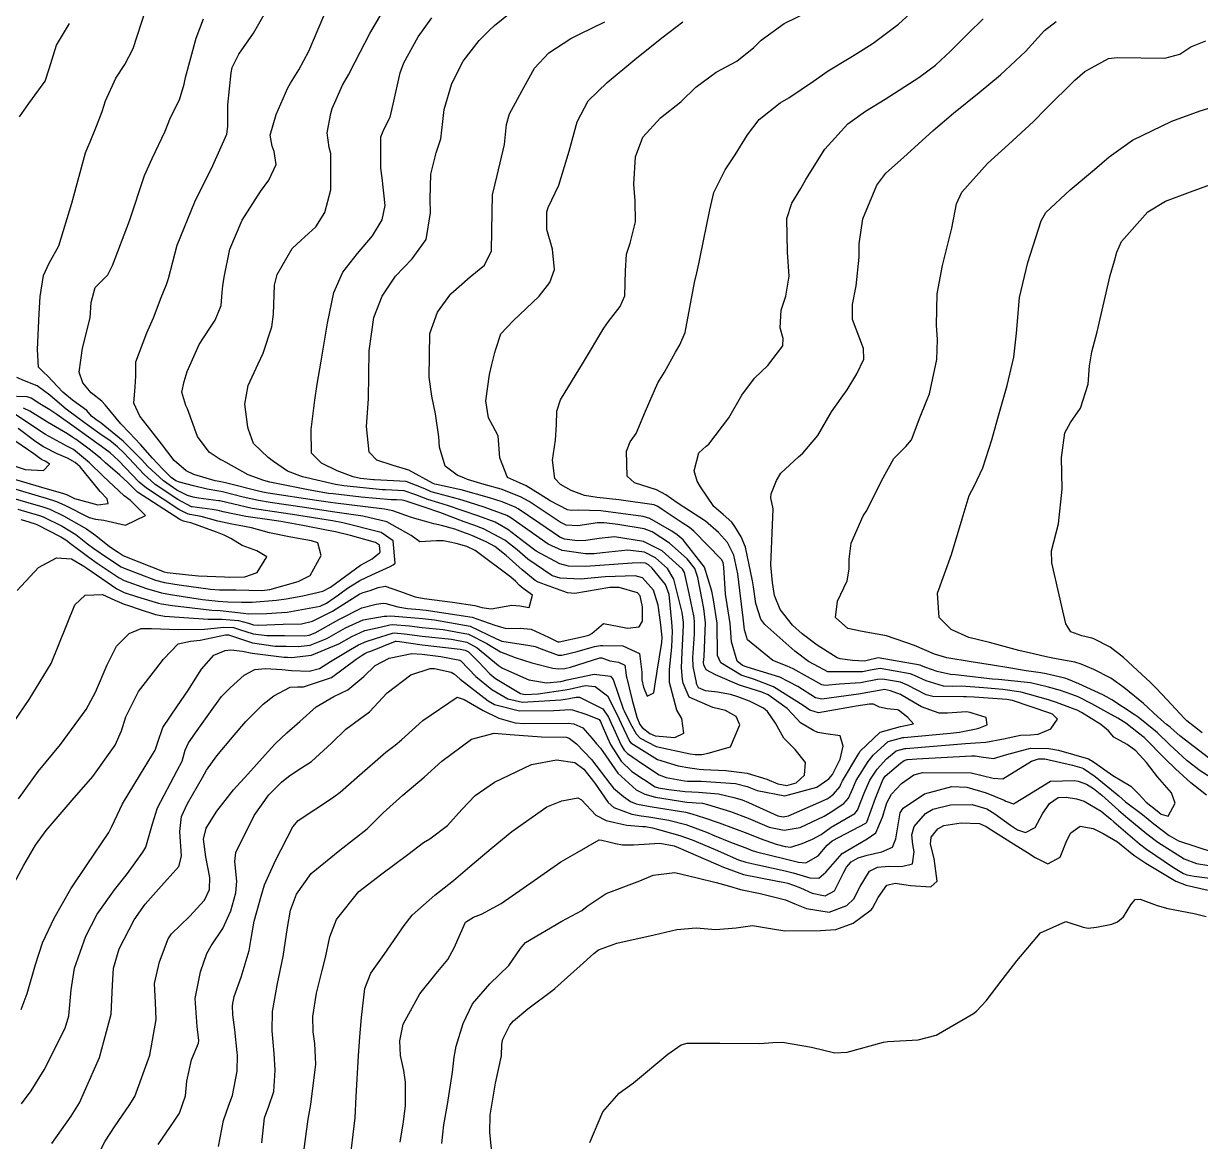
# Model space of a CAD drawing. Header units: feet. Extents: x 1313198 to 1317500, y 385000 to 389511.
# Drawn here: x 1316840.5 to 1317113.6, y 386012.7 to 386272.2 of the extents above; entities that cross this region are included whole.
import ezdxf

# ---------------------------------------------------------------- set-up
doc = ezdxf.new("R2010")
doc.units = ezdxf.units.FT
doc.layers.add('C-TOPO-MAJR', color=32, linetype='CONTINUOUS')

msp = doc.modelspace()

# ---------------------------------------------------------------- linework, layer by layer
at = {"layer": 'C-TOPO-MAJR'}
for points in [[(1316839.38, 386092.25), (1316843.96, 386098.55), (1316849.15, 386104.86), (1316855.05, 386112.96), (1316857.26, 386117), (1316859.95, 386123.34), (1316862.1, 386127.69), (1316865.02, 386130.61), (1316867.85, 386131.73), (1316870.27, 386131.75), (1316876.47, 386131.5), (1316882.52, 386131.59), (1316887, 386132.03), (1316889.25, 386131.95), (1316890.63, 386131.54), (1316893.81, 386130.51), (1316896.96, 386130.11), (1316901.13, 386130.16), (1316905.83, 386130.08), (1316906.83, 386130.2), (1316908.22, 386130.76), (1316913.71, 386133.85), (1316919.03, 386136.55), (1316922.37, 386137.41), (1316924.02, 386137.62), (1316924.65, 386137.58), (1316927.43, 386136.81), (1316929.63, 386136.42), (1316932.54, 386136.13), (1316933.1, 386136.08), (1316934.01, 386135.99), (1316944.65, 386134.35), (1316949.87, 386132.54), (1316952.55, 386131.76), (1316955.76, 386131.84), (1316958.3, 386131.56), (1316962.33, 386129.71), (1316964.5, 386128.67), (1316964.8, 386128.65), (1316970.49, 386129.86), (1316971.72, 386130.19), (1316972.39, 386130.6), (1316975.15, 386132.88), (1316978.72, 386132.22), (1316980.71, 386131.82), (1316983.41, 386132.15), (1316984.15, 386133.47), (1316984.17, 386136.77), (1316983.64, 386139.32), (1316982.98, 386140.01), (1316978.72, 386141.25), (1316976.62, 386141.23), (1316968.45, 386139.91), (1316966.77, 386140.04), (1316959.93, 386142.51), (1316959.24, 386142.91), (1316956.21, 386145.37), (1316952.5, 386148.71), (1316949.88, 386150.76), (1316947.88, 386151.83), (1316944.55, 386153.34), (1316943.81, 386153.62), (1316943.08, 386153.89), (1316940.6, 386154.81), (1316937.55, 386155.66), (1316935.74, 386156.07), (1316933.61, 386156.66), (1316931.35, 386157.25), (1316930.32, 386157.56), (1316926.27, 386159.04), (1316924.33, 386159.48), (1316912.32, 386160.93), (1316908.5, 386161.46), (1316897.29, 386163.17), (1316896.44, 386163.32), (1316895.35, 386163.56), (1316887.37, 386165.58), (1316885.96, 386165.83), (1316884.99, 386166.03), (1316880.06, 386167.53), (1316878.25, 386168.31), (1316875.49, 386170.78), (1316872.58, 386174.59), (1316870.11, 386177.81), (1316867.56, 386181.01), (1316866.14, 386184.05), (1316866.47, 386187.8), (1316866.57, 386190.28), (1316866.62, 386193.63), (1316869.15, 386200.39), (1316870.7, 386203.86), (1316872.45, 386208.57), (1316873.71, 386211.55), (1316874.18, 386212.97), (1316876.17, 386220.68), (1316880.26, 386230.81), (1316884.46, 386239.24), (1316887.75, 386246.49), (1316887.95, 386248.24), (1316887.95, 386253.3), (1316888.7, 386260.71), (1316888.99, 386261.98), (1316890.51, 386265.05), (1316893.92, 386269.88), (1316897.95, 386276.93)], [(1316836.27, 386068.76), (1316840.59, 386076.8), (1316843.32, 386081.44), (1316845.83, 386084.89), (1316851.82, 386091.91), (1316856.64, 386097.42), (1316861.83, 386104.64), (1316863.27, 386107.99), (1316864.29, 386111.27), (1316867.2, 386117.14), (1316871.23, 386122.29), (1316873.04, 386124.66), (1316876.45, 386128.2), (1316879.26, 386128.78), (1316881.54, 386129.03), (1316887.38, 386130.28), (1316888.11, 386130.29), (1316888.56, 386130.15), (1316893.69, 386128.42), (1316898.94, 386127.65), (1316901.48, 386127.62), (1316904.28, 386127.57), (1316907.08, 386127.88), (1316910.95, 386129.45), (1316915.22, 386131.88), (1316919.39, 386133.79), (1316924.19, 386134.58), (1316924.83, 386134.64), (1316925.74, 386134.67), (1316931.33, 386134.23), (1316933.09, 386134.04), (1316935.94, 386133.76), (1316944.2, 386132.28), (1316950.33, 386129.33), (1316951.56, 386128.78), (1316958.05, 386127.8), (1316959.23, 386127.57), (1316960.69, 386127.05), (1316964.6, 386125.6), (1316965.48, 386125.54), (1316968.99, 386126.38), (1316973, 386127.56), (1316974.4, 386127.79), (1316974.98, 386127.8), (1316979.6, 386127.74), (1316983.5, 386125.94), (1316984.03, 386121.62), (1316984.03, 386119.86), (1316984.38, 386118.13), (1316985.25, 386116.05), (1316986.83, 386116.85), (1316987.21, 386119.38), (1316987.47, 386121.3), (1316987.57, 386121.88), (1316988.68, 386128.52), (1316988.72, 386129.78), (1316988.32, 386133.2), (1316987.83, 386137.14), (1316986.71, 386140.64), (1316984.16, 386143.49), (1316982.49, 386144.01), (1316975.48, 386143.71), (1316969.75, 386143.2), (1316965.04, 386143.43), (1316963.31, 386143.95), (1316963.12, 386144.05), (1316957.55, 386147.87), (1316955.09, 386149.99), (1316952.25, 386152.22), (1316947.24, 386154.87), (1316945.01, 386155.72), (1316942.82, 386156.49), (1316937.8, 386158.47), (1316937.16, 386158.71), (1316933.51, 386159.89), (1316929.3, 386161.29), (1316928.41, 386161.55), (1316927.06, 386161.62), (1316925.88, 386161.62), (1316918.89, 386162.25), (1316912.38, 386162.97), (1316911.28, 386163.11), (1316906.56, 386163.91), (1316897.67, 386165.74), (1316896.3, 386166.07), (1316892.63, 386167.41), (1316887.59, 386170.27), (1316886.7, 386170.73), (1316886.17, 386170.97), (1316883.63, 386172.71), (1316880.88, 386176.28), (1316878.56, 386182.7), (1316878.2, 386183.53), (1316877.29, 386186.58), (1316877.8, 386189.1), (1316878.55, 386191.36), (1316881.31, 386197.7), (1316883.75, 386201.43), (1316885.04, 386203.32), (1316886.38, 386206.72), (1316886.64, 386209.75), (1316886.77, 386211.24), (1316887.09, 386213.32), (1316888.44, 386219.81), (1316891.31, 386226.52), (1316895.56, 386233.19), (1316897.48, 386235.79), (1316899.13, 386239.42), (1316898.73, 386242.44), (1316898.23, 386243.69), (1316897.81, 386246.28), (1316899.17, 386251.03), (1316901.91, 386257.25), (1316902.48, 386258.35), (1316904.39, 386261.4), (1316906.78, 386265.76), (1316910.23, 386273.91)], [(1316839.09, 386140.55), (1316843.98, 386145.94), (1316848.21, 386148.14), (1316851.68, 386147.91), (1316854.52, 386146.25), (1316855.23, 386145.73), (1316862.21, 386140.94), (1316863.88, 386140.13), (1316867, 386139.07), (1316871.87, 386137.6), (1316872.56, 386137.46), (1316875.11, 386137.07), (1316884.23, 386136.04), (1316886.15, 386135.94), (1316891.58, 386135.32), (1316892.71, 386135.18), (1316896.96, 386135.25), (1316900.39, 386135.44), (1316901.74, 386135.56), (1316909.35, 386136.95), (1316910.84, 386137.61), (1316913.64, 386139.53), (1316915.73, 386141.08), (1316918.57, 386142.92), (1316921.34, 386144.22), (1316925.61, 386146.17), (1316926.32, 386146.49), (1316926.74, 386146.93), (1316926.31, 386152.06), (1316923.5, 386154.04), (1316914.66, 386156.29), (1316912.21, 386156.73), (1316902.98, 386158.19), (1316898.22, 386158.88), (1316893.61, 386159.61), (1316887.68, 386160.96), (1316886.1, 386161.37), (1316885.82, 386161.41), (1316881.13, 386161.98), (1316879.9, 386162.22), (1316878.61, 386162.65), (1316876.1, 386163.88), (1316872.99, 386166.04), (1316869.41, 386169.35), (1316867.9, 386170.96), (1316863.63, 386175.22), (1316858.58, 386179.37), (1316858.12, 386179.7), (1316857.32, 386180.27), (1316856.6, 386180.8), (1316856.35, 386181.04), (1316855.23, 386182.35), (1316851.94, 386184.72), (1316849.67, 386186.63), (1316846.14, 386190.4), (1316845.23, 386191.15), (1316844.01, 386192.39), (1316843.77, 386196.51), (1316844.2, 386204.89), (1316844.41, 386208.84), (1316845.2, 386213.67), (1316846.5, 386216.51), (1316848.73, 386220.58), (1316851.77, 386230.45), (1316854.89, 386242.16), (1316855.44, 386243.46), (1316856.01, 386244.71), (1316857.47, 386248.36), (1316858.77, 386251.77), (1316859.55, 386254.22), (1316861.95, 386259.47), (1316864.07, 386262.62), (1316865.96, 386266.36), (1316868.82, 386275.16)], [(1316839.96, 386043.37), (1316841.41, 386047.05), (1316843.3, 386053.8), (1316844.96, 386058.79), (1316847.63, 386064.54), (1316851.53, 386071.3), (1316855.28, 386076.95), (1316860.3, 386084.39), (1316861.05, 386085.84), (1316863.53, 386091.04), (1316867.71, 386097.96), (1316871.05, 386103.48), (1316871.74, 386105.4), (1316872.85, 386108.74), (1316876.24, 386113.82), (1316878.64, 386117.26), (1316881.85, 386122.34), (1316884.67, 386125.56), (1316887.36, 386126.68), (1316888.67, 386126.82), (1316891.36, 386126.49), (1316893.56, 386126.05), (1316900.99, 386125.11), (1316901.83, 386125.08), (1316902.74, 386125.06), (1316907.34, 386125.57), (1316913.68, 386128.16), (1316916.73, 386129.91), (1316919.72, 386131.28), (1316923.26, 386132.09), (1316925.52, 386132.64), (1316926.16, 386132.71), (1316930.14, 386132.36), (1316933.07, 386132.01), (1316937.89, 386131.52), (1316943.8, 386130.44), (1316948.02, 386128.27), (1316951.2, 386126.3), (1316954.66, 386124.99), (1316958.52, 386123.82), (1316963.4, 386122.56), (1316964.7, 386122.36), (1316966.16, 386122.44), (1316967.43, 386122.78), (1316974.27, 386124.94), (1316974.74, 386124.91), (1316976.62, 386124.27), (1316978.58, 386123.96), (1316980.11, 386123.25), (1316980.32, 386121.56), (1316980.35, 386120.85), (1316981.79, 386115.09), (1316982.89, 386111.18), (1316983.57, 386109.51), (1316984.11, 386108.78), (1316985.87, 386107.42), (1316987.14, 386106.84), (1316991.67, 386106.43), (1316993.73, 386107.47), (1316993.28, 386110.83), (1316992.12, 386112.83), (1316990.44, 386119.23), (1316990.4, 386120.63), (1316990.47, 386122.26), (1316991, 386127.41), (1316991.15, 386131.12), (1316991, 386133.21), (1316990.33, 386139.68), (1316989.52, 386141.96), (1316986.44, 386145.75), (1316985.6, 386146.49), (1316984.84, 386146.88), (1316983.7, 386147.02), (1316981.77, 386146.9), (1316974.25, 386146.37), (1316970.92, 386146.16), (1316967, 386146.23), (1316964.96, 386146.77), (1316959.53, 386149.71), (1316956.93, 386151.61), (1316952.92, 386154.71), (1316949.95, 386156.41), (1316946.21, 386157.82), (1316942.56, 386159.03), (1316938.93, 386160.28), (1316936.89, 386160.91), (1316934.34, 386161.68), (1316931.56, 386162.78), (1316928.88, 386163.72), (1316924.52, 386163.94), (1316923.81, 386163.95), (1316914.84, 386164.85), (1316912.94, 386165.15), (1316905.26, 386166.95), (1316901.82, 386168.25), (1316898.53, 386170.5), (1316897.3, 386171.4), (1316893.92, 386174.69), (1316892.71, 386177.9), (1316892.62, 386178.51), (1316891.9, 386183.78), (1316892.66, 386188.11), (1316894.95, 386193.2), (1316896.16, 386195.67), (1316898.19, 386201.79), (1316898.52, 386204.67), (1316898.81, 386211.47), (1316899.36, 386213.92), (1316902.88, 386219.97), (1316905, 386221.85), (1316908.39, 386224.97), (1316910.47, 386228.27), (1316911.88, 386233.55), (1316911.82, 386241.97), (1316911.49, 386243.41), (1316911.01, 386246.8), (1316911.82, 386251.28), (1316912.15, 386252.47), (1316914.54, 386257.88), (1316915.92, 386260.24), (1316917.49, 386263.26), (1316920.9, 386269.83), (1316924.77, 386276.38)], [(1316847.12, 386012.2), (1316851.56, 386018.61), (1316853.53, 386021.7), (1316858.19, 386032.19), (1316860.89, 386042.25), (1316861.2, 386048.99), (1316861.41, 386052.89), (1316862.76, 386057.44), (1316866.23, 386064.15), (1316868.8, 386067.77), (1316871.83, 386071.28), (1316876.59, 386076.54), (1316877.21, 386078.95), (1316876.84, 386084.61), (1316877.22, 386088.15), (1316878.61, 386091.17), (1316882.08, 386097.16), (1316882.99, 386098.85), (1316885.36, 386102.21), (1316889.44, 386107), (1316892.15, 386110.18), (1316896.14, 386114.17), (1316898.65, 386116.15), (1316902.45, 386118.14), (1316904.1, 386118.21), (1316905.53, 386118.23), (1316912.02, 386120.37), (1316917.71, 386124.63), (1316919.1, 386125.58), (1316919.74, 386125.96), (1316920.38, 386126.25), (1316921.17, 386126.52), (1316926.86, 386128.78), (1316926.99, 386128.8), (1316927.81, 386128.71), (1316933.04, 386127.95), (1316941.83, 386126.98), (1316942.99, 386126.76), (1316943.78, 386126.32), (1316946.12, 386124.01), (1316948.73, 386121.22), (1316950.06, 386120.16), (1316955.88, 386116.69), (1316956.98, 386116.42), (1316959.93, 386116.61), (1316966.21, 386117.5), (1316967.13, 386117.71), (1316970.86, 386118.52), (1316973.18, 386118.27), (1316976.02, 386116.11), (1316978.05, 386112.16), (1316978.72, 386110.68), (1316979.21, 386109.7), (1316981.16, 386105.61), (1316981.46, 386105.24), (1316987.67, 386101.38), (1316992.42, 386099.9), (1316995.13, 386099.45), (1316997.3, 386099.12), (1316998.35, 386099.04), (1317003.52, 386098.79), (1317008.49, 386098.15), (1317013.03, 386096.77), (1317015.6, 386095.68), (1317017.64, 386095.29), (1317019.82, 386095.96), (1317021.8, 386097.73), (1317021.97, 386100.64), (1317019.59, 386103.67), (1317016.98, 386106.33), (1317015.01, 386109.79), (1317013.15, 386112.5), (1317012.23, 386113.28), (1317008.97, 386114.92), (1317006.26, 386115.92), (1317004.57, 386116.46), (1317001.58, 386116.95), (1316998.76, 386117.27), (1316997.14, 386117.96), (1316996.71, 386118.94), (1316996.67, 386119.19), (1316995.91, 386122.97), (1316995.85, 386125.06), (1316996.2, 386130.46), (1316996.26, 386133.19), (1316996.14, 386134.28), (1316995.03, 386139.86), (1316993.93, 386144.77), (1316993.49, 386145.55), (1316988.7, 386149.76), (1316984.37, 386151.98), (1316977.65, 386153), (1316974.11, 386152.66), (1316971.05, 386152.17), (1316969.08, 386152.13), (1316966.07, 386152.51), (1316965.01, 386152.95), (1316960.31, 386156.15), (1316955.31, 386159.56), (1316954.61, 386159.93), (1316951.61, 386161.13), (1316948.67, 386162.11), (1316942.07, 386163.91), (1316941.32, 386164.1), (1316936.37, 386165.15), (1316935.99, 386165.25), (1316935.61, 386165.44), (1316929.92, 386168.49), (1316926.35, 386169.55), (1316922.5, 386170.82), (1316920.72, 386172.65), (1316920.09, 386178.67), (1316920.57, 386185.06), (1316920.72, 386196.18), (1316921.84, 386203.91), (1316923.76, 386208.88), (1316926.89, 386213.53), (1316930.74, 386217.55), (1316934, 386222.06), (1316934.97, 386228.25), (1316934.92, 386231.47), (1316935.08, 386237.2), (1316936.3, 386242.11), (1316937.36, 386245.42), (1316937.81, 386249.39), (1316938.16, 386252.19), (1316939.94, 386258.23), (1316942.58, 386263.44), (1316946.27, 386268.2), (1316948.58, 386270.52), (1316949.85, 386271.71), (1316953.88, 386274.92)], [(1316885.82, 386011.52), (1316886.93, 386017.61), (1316888.15, 386021.11), (1316889.07, 386023.38), (1316890.1, 386029.02), (1316890.17, 386032.7), (1316890.12, 386033.32), (1316889.55, 386038.64), (1316889.13, 386042.1), (1316889.01, 386044.26), (1316889.43, 386046.32), (1316891.08, 386050.84), (1316892.89, 386057.05), (1316893.29, 386059.31), (1316894.09, 386063.8), (1316895.31, 386068.21), (1316895.68, 386069.62), (1316896.47, 386072.25), (1316898.99, 386077.88), (1316903.06, 386085.76), (1316904.29, 386087.23), (1316912.25, 386092.47), (1316914.05, 386093.75), (1316917.87, 386097.17), (1316924.6, 386103.05), (1316926.76, 386104.64), (1316928.24, 386105.89), (1316933.22, 386110.37), (1316941.19, 386115.79), (1316942.82, 386115.28), (1316947.16, 386112.74), (1316950.86, 386110.97), (1316954.62, 386109.89), (1316956.7, 386109.69), (1316966.95, 386109.75), (1316968.24, 386109.6), (1316970.29, 386108.68), (1316972.51, 386106.19), (1316973.51, 386104.96), (1316974.43, 386103.97), (1316975.63, 386102.23), (1316978.43, 386098.19), (1316982.71, 386094.33), (1316984.68, 386093.28), (1316987.15, 386092.59), (1316994.48, 386091.47), (1316995.67, 386091.35), (1316996.65, 386091.31), (1316998.12, 386091.18), (1316999.26, 386090.92), (1317004.6, 386089.28), (1317008.67, 386087.76), (1317013.58, 386085.68), (1317017.05, 386084.93), (1317020.78, 386085.6), (1317026.35, 386088.22), (1317027.75, 386089.06), (1317030.91, 386091.11), (1317031.99, 386092.35), (1317032.95, 386094.63), (1317033.77, 386096.47), (1317036.52, 386100.88), (1317037.68, 386102.38), (1317041.18, 386105.52), (1317044.55, 386106.47), (1317044.84, 386106.48), (1317055.68, 386107.44), (1317057.77, 386107.73), (1317061.61, 386108.49), (1317062.23, 386108.6), (1317064.13, 386109.39), (1317063.89, 386111.06), (1317060.89, 386112.04), (1317060.22, 386112.23), (1317059.28, 386112.41), (1317054.97, 386112.1), (1317053.03, 386112.09), (1317048.91, 386113.56), (1317047.09, 386114.67), (1317044.06, 386116.42), (1317041.74, 386117.31), (1317040.35, 386117.57), (1317039.95, 386117.54), (1317034.3, 386116.53), (1317031.44, 386116.11), (1317025.78, 386115.36), (1317024.35, 386115.7), (1317020.24, 386118.26), (1317016.02, 386120.43), (1317008.49, 386122.8), (1317007.4, 386123.17), (1317006.12, 386124.2), (1317004.86, 386128.62), (1317004.54, 386132.91), (1317003.84, 386137.31), (1317003.47, 386139.71), (1317003.08, 386146.02), (1317002.87, 386147.09), (1317002.48, 386147.77), (1316996.06, 386154.31), (1316995.04, 386155.18), (1316993.37, 386156.31), (1316988.71, 386159.37), (1316987.7, 386160.09), (1316986.86, 386160.48), (1316978.69, 386161.62), (1316973.67, 386162.18), (1316970.7, 386162.65), (1316967.65, 386163.76), (1316965.12, 386165.2), (1316963.81, 386166.53), (1316963.3, 386170.84), (1316964.01, 386175.48), (1316964.2, 386178.99), (1316964.28, 386182.22), (1316965.11, 386184.82), (1316970.46, 386193.57), (1316975.18, 386201.42), (1316976.26, 386203.01), (1316978.99, 386206.46), (1316980.11, 386208.94), (1316980.25, 386214.72), (1316980.43, 386218.65), (1316981.28, 386221.18), (1316982.55, 386226.15), (1316982.44, 386230.97), (1316982.14, 386234.89), (1316982.51, 386241.19), (1316984.24, 386245.77), (1316988.32, 386250.23), (1316993.07, 386253.98), (1316996.56, 386257.37), (1317001.23, 386260.86), (1317006.09, 386263.45), (1317010.02, 386266.58), (1317011.73, 386268.27), (1317017.04, 386272.13), (1317023.07, 386275.12)], [(1316895.82, 386012.39), (1316896.43, 386018.18), (1316897.44, 386020.91), (1316898.65, 386024.34), (1316898.93, 386029.28), (1316898.67, 386033.11), (1316898.25, 386038.39), (1316898.31, 386042.86), (1316899.46, 386049.34), (1316900.8, 386055.62), (1316901.76, 386062.37), (1316902.48, 386066.4), (1316903.88, 386070.13), (1316907.25, 386074.86), (1316913.95, 386080.33), (1316920.29, 386085.29), (1316924.01, 386088.94), (1316928.55, 386093.04), (1316933.52, 386097.23), (1316937.6, 386100.95), (1316944.51, 386106.1), (1316949.78, 386107.48), (1316953.49, 386107.12), (1316960.72, 386106.58), (1316966.43, 386106.55), (1316967.16, 386106.34), (1316968.82, 386104.95), (1316972.37, 386101.34), (1316976.6, 386095.77), (1316977.45, 386094.73), (1316979.75, 386092.74), (1316981.4, 386091.59), (1316982.7, 386091.05), (1316983.43, 386090.88), (1316986.41, 386090.36), (1316994.21, 386089.12), (1316995.64, 386088.77), (1316998.53, 386087.79), (1317001.96, 386086.64), (1317008.58, 386084.18), (1317011.51, 386083), (1317015.21, 386081.68), (1317017.25, 386081.13), (1317018.62, 386081.03), (1317021.22, 386081.88), (1317023.6, 386082.83), (1317025.63, 386083.97), (1317027.99, 386085.62), (1317033.42, 386088.84), (1317034.09, 386089.6), (1317035.61, 386093.5), (1317036.89, 386096.57), (1317038.59, 386099.11), (1317040.79, 386101.48), (1317043.04, 386103.33), (1317045.07, 386103.9), (1317045.24, 386103.91), (1317051.69, 386104.42), (1317059.12, 386105.05), (1317061.46, 386105.21), (1317063.82, 386105.36), (1317067.92, 386106.13), (1317071.91, 386106.97), (1317074.21, 386107.11), (1317075.95, 386107.21), (1317078.9, 386108.43), (1317080.51, 386110.72), (1317079.31, 386111.85), (1317078.69, 386112.07), (1317070.06, 386115.06), (1317068.7, 386115.31), (1317061.1, 386115.81), (1317059.37, 386115.91), (1317058.69, 386115.92), (1317051.57, 386115.97), (1317050.02, 386116.37), (1317045.68, 386118.63), (1317044.01, 386119.27), (1317039.84, 386120.02), (1317038.7, 386119.9), (1317034.78, 386119.18), (1317029.89, 386118.8), (1317026.57, 386118.51), (1317025.75, 386118.69), (1317019.11, 386122.37), (1317017.71, 386122.98), (1317014.4, 386124.32), (1317008.56, 386129.16), (1317007.85, 386131.41), (1317007.71, 386132.8), (1317007.54, 386134.22), (1317006.73, 386140.59), (1317006.33, 386144.44), (1317005.35, 386148.79), (1317003.86, 386151.68), (1317001.8, 386154.06), (1316998.79, 386156.63), (1316993.8, 386159.9), (1316992.24, 386160.89), (1316989.59, 386162.8), (1316987.39, 386163.95), (1316982.29, 386165.57), (1316980.61, 386167.11), (1316980.44, 386172.9), (1316981.33, 386175.11), (1316982.68, 386176.98), (1316984.83, 386182.16), (1316987.7, 386188.8), (1316989.24, 386191.21), (1316991.81, 386195.88), (1316992.82, 386197.62), (1316994.09, 386200.41), (1316996.25, 386212.08), (1316996.75, 386214.26), (1316997.28, 386216.41), (1316997.58, 386217.92), (1316999.76, 386228.93), (1317000.76, 386232.9), (1317003.34, 386238.18), (1317005.66, 386241.67), (1317008.51, 386246.33), (1317011.22, 386249.91), (1317016.15, 386253.74), (1317018.12, 386254.89), (1317023.89, 386258.77), (1317027.22, 386261.16), (1317032.11, 386264.12), (1317033.94, 386265.18), (1317037.67, 386267.6), (1317043.59, 386272.01), (1317047.09, 386275.17)], [(1316838.33, 386110.16), (1316841.84, 386115.25), (1316846.99, 386123.63), (1316848.71, 386128.04), (1316852.45, 386137.23), (1316854.83, 386139.47), (1316858.84, 386139.64), (1316861.71, 386138.29), (1316863.86, 386137.39), (1316864.88, 386137.07), (1316867.34, 386136.21), (1316871.14, 386134.98), (1316873.24, 386134.63), (1316883.4, 386133.89), (1316886.59, 386133.92), (1316890.4, 386133.6), (1316892.75, 386132.96), (1316893.92, 386132.61), (1316895.04, 386132.49), (1316900.77, 386132.74), (1316905.02, 386132.86), (1316907.63, 386133.42), (1316912.23, 386135.79), (1316918.61, 386139.77), (1316919.34, 386140.1), (1316920.95, 386140.58), (1316922.87, 386141.28), (1316924.47, 386141.58), (1316927.78, 386140.38), (1316931.44, 386139.11), (1316933.49, 386138.68), (1316940.08, 386137.85), (1316945.25, 386137.07), (1316946.89, 386136.66), (1316949.06, 386136.33), (1316953.88, 386137.19), (1316955.72, 386137.02), (1316957.84, 386136.63), (1316958.67, 386139.46), (1316956.46, 386141.03), (1316955.54, 386141.82), (1316954.75, 386142.66), (1316953.59, 386143.63), (1316945.34, 386149.84), (1316943.38, 386150.8), (1316940.9, 386151.49), (1316938.02, 386152.09), (1316936.39, 386152.1), (1316932.51, 386151.86), (1316930.51, 386153.31), (1316924.85, 386156.47), (1316919.31, 386157.82), (1316912.27, 386158.86), (1316905.74, 386159.82), (1316897.76, 386161.01), (1316895.03, 386161.47), (1316891.51, 386162.26), (1316886.73, 386163.47), (1316885.89, 386163.61), (1316883.12, 386164.06), (1316879.98, 386164.84), (1316876.73, 386165.68), (1316875.87, 386166.05), (1316874.78, 386166.83), (1316872.76, 386168.78), (1316870.5, 386171.26), (1316867.65, 386174.48), (1316865.05, 386177.27), (1316863.14, 386179.22), (1316859.49, 386183.69), (1316858.68, 386184.5), (1316856.26, 386186.43), (1316854.27, 386188.76), (1316853.47, 386191.22), (1316854.19, 386196.83), (1316856.01, 386203.88), (1316856.22, 386207.4), (1316857.15, 386210.87), (1316858.85, 386212.57), (1316860.12, 386213.86), (1316861.21, 386215.98), (1316865.14, 386226.36), (1316868.63, 386236.86), (1316870.42, 386240.83), (1316873.37, 386247.2), (1316874.68, 386250.35), (1316876.75, 386254.44), (1316877.84, 386258.07), (1316878.13, 386259.62), (1316880.61, 386268.76), (1316882.31, 386273.27)], [(1316839.6, 386250.52), (1316841.78, 386253.61), (1316845.53, 386258.8), (1316846.5, 386261.63), (1316848.18, 386267.12), (1316851.23, 386272.18)], [(1316840.06, 386021.45), (1316842.31, 386024.49), (1316845.32, 386029.32), (1316850.17, 386038.98), (1316851.06, 386041.85), (1316851.56, 386047.93), (1316852.36, 386052.95), (1316854.99, 386060.33), (1316857.66, 386065.46), (1316861.64, 386071.12), (1316864.63, 386074.87), (1316868.25, 386079.83), (1316868.89, 386081), (1316870.48, 386086.44), (1316871.66, 386090.16), (1316876.2, 386098.77), (1316877.32, 386101), (1316878.08, 386103.51), (1316878.85, 386105.23), (1316880.86, 386108.07), (1316883.52, 386111.91), (1316886.49, 386115.94), (1316888.48, 386117.98), (1316891.75, 386120.9), (1316894.23, 386122.22), (1316896.7, 386122.49), (1316900.49, 386122.24), (1316902.7, 386121.99), (1316906.86, 386121.85), (1316909.2, 386122.47), (1316911.78, 386124.09), (1316916.39, 386126.87), (1316918.24, 386127.93), (1316920.05, 386128.76), (1316922.25, 386129.4), (1316926.19, 386130.7), (1316926.57, 386130.75), (1316928.96, 386130.51), (1316933.05, 386129.98), (1316939.85, 386129.26), (1316943.4, 386128.6), (1316945.84, 386127.27), (1316950.75, 386123.17), (1316951.7, 386122.54), (1316957.77, 386119.81), (1316961.9, 386119.14), (1316965.19, 386119.48), (1316966.71, 386119.85), (1316972.95, 386121.19), (1316976.71, 386120.69), (1316977.34, 386119.88), (1316979.7, 386113.08), (1316979.89, 386112.61), (1316981.37, 386109.61), (1316982.71, 386107.28), (1316983.64, 386106.32), (1316987.38, 386104.34), (1316995.27, 386102.69), (1316996.37, 386102.52), (1316997.94, 386102.54), (1316999.43, 386102.84), (1317004.61, 386104.27), (1317006.75, 386109.39), (1317005.91, 386111.35), (1317003.41, 386112.7), (1317000.5, 386113.4), (1316995.02, 386115.79), (1316993.57, 386119.09), (1316993.49, 386119.92), (1316993.25, 386122.62), (1316993.39, 386126.25), (1316993.69, 386132.52), (1316993.66, 386133.22), (1316993.37, 386135.47), (1316991.48, 386143.21), (1316989.97, 386145.65), (1316987.15, 386148.12), (1316984.6, 386149.43), (1316980.78, 386149.9), (1316974.91, 386149.31), (1316972.99, 386149.11), (1316972.07, 386149.05), (1316970.96, 386149.06), (1316965.56, 386149.88), (1316962.3, 386151.35), (1316954.91, 386156.49), (1316953.64, 386157.41), (1316952.67, 386157.96), (1316947.41, 386159.92), (1316942.31, 386161.5), (1316940.1, 386162.14), (1316936.63, 386163.06), (1316935.17, 386163.46), (1316933.64, 386164.14), (1316929.35, 386165.89), (1316921.99, 386166.26), (1316921.75, 386166.26), (1316918.77, 386166.58), (1316917.05, 386166.93), (1316913.29, 386168.36), (1316909.68, 386170.16), (1316907.4, 386172.43), (1316907.25, 386177.94), (1316908.12, 386184.76), (1316908.66, 386188.46), (1316909.63, 386193.79), (1316911.09, 386202.62), (1316912.52, 386209.7), (1316914.61, 386214.48), (1316918.02, 386218.81), (1316921.53, 386222.9), (1316923.77, 386226.57), (1316924.45, 386229.93), (1316923.74, 386236.31), (1316923.42, 386238.62), (1316923.48, 386245.87), (1316924.2, 386247.7), (1316925.6, 386250.4), (1316926.34, 386253.46), (1316927.92, 386260.74), (1316928.81, 386263.04), (1316932.12, 386269.06), (1316935.29, 386273.45)], [(1316857.56, 386009.05), (1316859.5, 386012.74), (1316861.77, 386016.34), (1316865.09, 386021.05), (1316866.33, 386023.13), (1316869.82, 386032.71), (1316871.32, 386041.01), (1316871.14, 386044.95), (1316870.94, 386049.39), (1316872.07, 386054.37), (1316874.14, 386059.72), (1316874.88, 386060.91), (1316879.03, 386064.9), (1316882.52, 386068.73), (1316883.67, 386071.19), (1316883.74, 386073.93), (1316882.82, 386078.76), (1316882.34, 386082.9), (1316882.9, 386085.4), (1316885.43, 386089.36), (1316889.27, 386094.33), (1316892.57, 386097.91), (1316896.61, 386102.4), (1316898.94, 386105), (1316901.65, 386107.52), (1316904.68, 386110.17), (1316908.43, 386113.57), (1316912.58, 386115.95), (1316915.8, 386117.55), (1316919.5, 386120.64), (1316922.16, 386123.17), (1316925.41, 386124.9), (1316930.68, 386125.94), (1316933.02, 386125.83), (1316937.34, 386125.23), (1316941.76, 386124.41), (1316942.03, 386124.24), (1316945.47, 386120.62), (1316949.22, 386117.61), (1316952.92, 386115.43), (1316956.34, 386114.64), (1316965.19, 386115.22), (1316967.24, 386115.51), (1316967.54, 386115.58), (1316968.76, 386115.84), (1316969.53, 386115.78), (1316974.97, 386113.13), (1316976.29, 386111.19), (1316976.92, 386109.77), (1316977.47, 386108.62), (1316979.21, 386104.71), (1316979.94, 386103.5), (1316980.72, 386102.75), (1316984.14, 386100.33), (1316988.02, 386097.8), (1316989.63, 386097.18), (1316993.9, 386096.39), (1316994.6, 386096.34), (1316997.76, 386096.35), (1317005.72, 386095.75), (1317008.48, 386095.1), (1317010.8, 386094.14), (1317017.22, 386092.89), (1317024.59, 386094.91), (1317027.4, 386096.84), (1317028.23, 386097.89), (1317030.05, 386101.46), (1317030.77, 386104.48), (1317030.07, 386106.86), (1317026.71, 386107.28), (1317024.89, 386107.6), (1317023.83, 386108.08), (1317020.83, 386109.84), (1317020.03, 386110.7), (1317017.71, 386113.15), (1317013.3, 386116.34), (1317011.83, 386116.94), (1317006.68, 386118.62), (1317001.11, 386121.01), (1316998.95, 386122.16), (1316998.38, 386123.29), (1316998.35, 386123.86), (1316998.47, 386125.27), (1316998.82, 386133.1), (1316998.43, 386136.36), (1316997.02, 386143.61), (1316996.32, 386145.68), (1316994.55, 386147.94), (1316990.4, 386151.54), (1316986.38, 386154.22), (1316984.59, 386154.91), (1316978.45, 386155.9), (1316975.27, 386156.27), (1316973.76, 386156.25), (1316969.15, 386155.57), (1316966.46, 386155.76), (1316965.05, 386156.4), (1316957.86, 386161.2), (1316955.83, 386162.34), (1316951.36, 386164.06), (1316947.45, 386165.21), (1316943.55, 386166.37), (1316942.9, 386166.61), (1316941.15, 386167.37), (1316938.35, 386169.41), (1316937.08, 386173.8), (1316936.91, 386176.22), (1316936.11, 386181.56), (1316935.3, 386185.69), (1316934.65, 386190.06), (1316934.83, 386200.24), (1316936.63, 386205.19), (1316939.72, 386209.42), (1316944.18, 386213.38), (1316947.48, 386216.08), (1316949.15, 386219.37), (1316949.22, 386224.09), (1316949.38, 386232.37), (1316950.44, 386236.89), (1316952.15, 386244.06), (1316952.63, 386248.75), (1316953.3, 386251.19), (1316956.63, 386257.32), (1316959.14, 386261.76), (1316962.46, 386265.36), (1316967.54, 386268.67), (1316969.54, 386269.67), (1316975.43, 386272.52)], [(1316871.77, 386012.02), (1316875.5, 386017.45), (1316876.74, 386019.25), (1316878.13, 386023.26), (1316878.43, 386026.7), (1316879.52, 386031.66), (1316881.14, 386035.53), (1316881.25, 386036.14), (1316880.84, 386039.42), (1316880.4, 386045.85), (1316881.57, 386052.09), (1316883.1, 386056.36), (1316884.07, 386058.09), (1316886.82, 386062.13), (1316888.63, 386066.2), (1316889.82, 386070.39), (1316890.05, 386073.12), (1316889.55, 386077.68), (1316889.84, 386079.8), (1316894.07, 386088.36), (1316897.44, 386093.15), (1316900.39, 386096.09), (1316901.99, 386097.4), (1316904.16, 386098.86), (1316907.34, 386100.89), (1316912.03, 386105.18), (1316915.31, 386108.37), (1316918.54, 386110.72), (1316920.79, 386112.43), (1316924.94, 386116.83), (1316930.43, 386121.01), (1316934.89, 386122.47), (1316935.94, 386122.45), (1316939.74, 386121.59), (1316940.56, 386121.12), (1316941.87, 386119.96), (1316948.36, 386114.97), (1316949.84, 386114.11), (1316955.62, 386112.65), (1316963.57, 386112.71), (1316967.47, 386112.92), (1316967.91, 386112.85), (1316971.23, 386111.83), (1316974.1, 386110.65), (1316974.46, 386110.17), (1316974.61, 386109.8), (1316976.08, 386106.37), (1316976.78, 386104.86), (1316979.21, 386100.94), (1316981.72, 386098.54), (1316987.13, 386095.02), (1316987.87, 386094.76), (1316990.28, 386094.37), (1316994.09, 386093.93), (1316997.2, 386093.8), (1317001.81, 386093.4), (1317005.37, 386092.57), (1317007.28, 386091.97), (1317008.76, 386091.4), (1317015.6, 386088.3), (1317016.79, 386088.03), (1317018.06, 386088.28), (1317027.04, 386092.23), (1317027.51, 386092.5), (1317028.52, 386093.27), (1317029.96, 386095.02), (1317030.31, 386095.75), (1317030.59, 386096.37), (1317034.34, 386102.73), (1317034.68, 386103.25), (1317039.33, 386107.71), (1317044.03, 386109.03), (1317044.43, 386109.05), (1317047.06, 386109.64), (1317045.77, 386111.07), (1317043.55, 386112.77), (1317043.33, 386112.91), (1317040.96, 386113.12), (1317039.18, 386113.47), (1317037.76, 386114.17), (1317036.81, 386114.23), (1317033.79, 386113.75), (1317032.89, 386113.58), (1317024.99, 386112.2), (1317022.99, 386112.77), (1317021.44, 386113.88), (1317014.56, 386118.23), (1317010.16, 386119.88), (1317007.05, 386120.93), (1317002.37, 386123.77), (1317001.54, 386125.51), (1317001.5, 386133.01), (1317000.65, 386138.37), (1317000.29, 386140.44), (1316998.59, 386146.01), (1316993.61, 386152.3), (1316992.24, 386153.48), (1316990.96, 386154.37), (1316985.89, 386157.25), (1316984.35, 386157.75), (1316974.51, 386159.07), (1316969.25, 386159.25), (1316967.6, 386159.13), (1316966.73, 386159.28), (1316962.72, 386161.36), (1316960.4, 386162.83), (1316957.14, 386164.9), (1316955.65, 386165.55), (1316952.88, 386166.77), (1316951.08, 386171.38), (1316950.71, 386176.45), (1316949.45, 386178.81), (1316948.44, 386180.61), (1316947.8, 386184.62), (1316948.7, 386190.67), (1316949.2, 386192.99), (1316949.94, 386195.82), (1316950.1, 386196.55), (1316951.33, 386200.11), (1316954.19, 386203.17), (1316960.23, 386208.86), (1316962.66, 386212.04), (1316963.74, 386215.09), (1316963.25, 386219.81), (1316962, 386224.33), (1316961.94, 386228.48), (1316962.3, 386229.49), (1316964.77, 386234.65), (1316967.18, 386242.52), (1316969.02, 386249.32), (1316971.54, 386254.24), (1316975.96, 386258.48), (1316982.38, 386263.79), (1316988.66, 386268.8), (1316993.54, 386272.54)], [(1316905.18, 386007.48), (1316906.56, 386017.91), (1316907.2, 386021.25), (1316908.38, 386030.61), (1316908.14, 386035.45), (1316907.72, 386038.17), (1316907.69, 386041.73), (1316908.52, 386047.14), (1316909.8, 386052.35), (1316910.58, 386055.38), (1316911.62, 386060.16), (1316913.13, 386064.21), (1316918.31, 386070.68), (1316923.66, 386074.83), (1316929.68, 386079.27), (1316933.39, 386082.07), (1316934.83, 386082.96), (1316938.95, 386086.05), (1316942.28, 386089.77), (1316945.36, 386092.96), (1316949.79, 386096.06), (1316958.45, 386100.21), (1316964.24, 386101.24), (1316968.45, 386100.69), (1316970.59, 386099.1), (1316973.12, 386095.83), (1316976.2, 386091.37), (1316977.54, 386090.23), (1316981.67, 386088.67), (1316983.85, 386088.3), (1316985.65, 386088.07), (1316990.25, 386087.25), (1316994.23, 386086.23), (1316999.03, 386084.49), (1317000.81, 386083.75), (1317004.63, 386082.18), (1317008.5, 386080.66), (1317009.42, 386080.29), (1317010.65, 386079.9), (1317017.24, 386078.32), (1317020.36, 386077.52), (1317022.07, 386077.36), (1317024.97, 386078.99), (1317027.02, 386081.45), (1317028.21, 386082.49), (1317035.97, 386086.54), (1317036.21, 386086.81), (1317038.25, 386092.38), (1317039.93, 386096.66), (1317040.52, 386097.48), (1317044.07, 386100.52), (1317044.89, 386101.14), (1317045.59, 386101.34), (1317045.65, 386101.34), (1317047.83, 386101.5), (1317060.54, 386102.21), (1317061.33, 386102.22), (1317062.76, 386101.98), (1317065.63, 386101.56), (1317068.68, 386102.5), (1317074.2, 386104), (1317078.48, 386103.93), (1317080.67, 386103.49), (1317087.63, 386101.48), (1317088.62, 386101), (1317089.58, 386100.29), (1317093.32, 386097.62), (1317097.49, 386095.2), (1317099.32, 386093.27), (1317101.06, 386091.42), (1317103.58, 386089.42), (1317104.53, 386088.69), (1317106.19, 386088.17), (1317107.74, 386091.19), (1317106.9, 386093.6), (1317103.7, 386097.36), (1317101.09, 386100.67), (1317098.66, 386103.38), (1317096.63, 386104.82), (1317093.52, 386106.53), (1317092.28, 386107.97), (1317090.53, 386109.45), (1317086.04, 386112.26), (1317085.04, 386112.8), (1317084.58, 386112.99), (1317080.25, 386114.57), (1317078.4, 386115.19), (1317072.05, 386116.99), (1317067.76, 386117.6), (1317063.27, 386117.95), (1317058.16, 386118.34), (1317056.19, 386118.29), (1317053.99, 386118.37), (1317049.96, 386119.62), (1317047.32, 386120.87), (1317046.29, 386121.26), (1317039.35, 386122.48), (1317037.49, 386122.19), (1317035.24, 386121.73), (1317028.22, 386121.7), (1317027.36, 386121.67), (1317027.16, 386121.71), (1317023.97, 386123.36), (1317022.7, 386124.09), (1317019.51, 386126.49), (1317012.55, 386132.68), (1317011.63, 386133.92), (1317010.49, 386137.55), (1317009.91, 386141.45), (1317009.73, 386142.8), (1317008.05, 386150.65), (1317007.06, 386153), (1317005.58, 386155.42), (1317004.87, 386156.4), (1317002.91, 386158.23), (1317000.76, 386160.1), (1316997.6, 386164.6), (1316996.84, 386165.91), (1316996.13, 386168.38), (1316997.24, 386172.51), (1316998.95, 386174.05), (1316999.56, 386174.5), (1317004.22, 386180.64), (1317007.2, 386185.91), (1317010.18, 386189.87), (1317013.23, 386192.82), (1317016.77, 386197.35), (1317016.79, 386199.05), (1317016.13, 386201.52), (1317016.35, 386205.66), (1317017.41, 386208.86), (1317018.23, 386213.53), (1317017.79, 386219.1), (1317017.64, 386226.87), (1317018.84, 386230.43), (1317020.89, 386233.89), (1317022.04, 386235.97), (1317026.46, 386243), (1317031.85, 386248.85), (1317035.9, 386251.81), (1317040.46, 386254.63), (1317048.27, 386259.65), (1317052.16, 386262.49), (1317055.65, 386265.71), (1317059.77, 386269.87), (1317063.22, 386273.24)], [(1317115.04, 386093.11), (1317111.43, 386095.92), (1317107.87, 386099.17), (1317105.38, 386101.62), (1317100.74, 386106.3), (1317100.59, 386106.42), (1317099.3, 386107.45), (1317096.32, 386109.79), (1317094.48, 386110.96), (1317091.25, 386112.69), (1317088.46, 386114.25), (1317085.25, 386115.86), (1317083.79, 386116.47), (1317081.2, 386117.34), (1317078.11, 386118.25), (1317074.23, 386119.11), (1317066.82, 386119.89), (1317065.36, 386120.02), (1317056.84, 386120.99), (1317055.67, 386121.11), (1317052.55, 386121.76), (1317049.89, 386122.68), (1317048.95, 386123.11), (1317048.58, 386123.24), (1317038.84, 386124.93), (1317036.33, 386124.36), (1317035.69, 386124.19), (1317032.89, 386124.32), (1317030.05, 386124.7), (1317029.31, 386124.95), (1317024.71, 386127.9), (1317021.23, 386130.55), (1317018.99, 386132.55), (1317016.08, 386136.13), (1317014.79, 386139.39), (1317014.32, 386142.4), (1317013.98, 386146.54), (1317014.16, 386152.02), (1317014.46, 386159.52), (1317013.98, 386162.08), (1317014, 386162.97), (1317015.27, 386166.07), (1317016.27, 386167.8), (1317020.34, 386171.63), (1317021.41, 386172.45), (1317024.87, 386176.56), (1317028.01, 386182.05), (1317030.25, 386185.2), (1317031.67, 386187.11), (1317033.88, 386190.84), (1317035.52, 386194.28), (1317035.42, 386196.76), (1317032.92, 386203.44), (1317032.93, 386206.93), (1317033.75, 386211.3), (1317034.43, 386217.91), (1317034.45, 386221.06), (1317035.27, 386226.83), (1317038.52, 386234.66), (1317040.65, 386237.41), (1317044.77, 386241.04), (1317051.64, 386247.29), (1317056.34, 386251.36), (1317062.28, 386256.17), (1317067.25, 386260.25), (1317073.01, 386265.65), (1317077.44, 386270.56), (1317080.15, 386272.65)], [(1317118.91, 386095.29), (1317113.35, 386098.88), (1317112.85, 386099.23), (1317110.6, 386101.06), (1317106.48, 386104.84), (1317103.65, 386107.57), (1317103.19, 386107.96), (1317099.16, 386111.15), (1317098.25, 386111.83), (1317093.06, 386115.18), (1317091.96, 386115.83), (1317091, 386116.33), (1317085.45, 386118.93), (1317083, 386119.94), (1317082.18, 386120.19), (1317077.83, 386121.23), (1317076.62, 386121.44), (1317073.17, 386121.9), (1317069.15, 386122.6), (1317065.42, 386123.27), (1317060.47, 386124), (1317054.81, 386124.94), (1317051.94, 386125.81), (1317047.27, 386127.83), (1317040.79, 386130.02), (1317035.14, 386131.07), (1317031.8, 386131.77), (1317028.95, 386134.32), (1317029.41, 386138.13), (1317031.65, 386142.83), (1317032.11, 386145.55), (1317032.13, 386147.83), (1317032.59, 386151.52), (1317035.37, 386157.89), (1317036.19, 386159.1), (1317039.63, 386165.99), (1317042.53, 386171.24), (1317045.29, 386173.97), (1317046.6, 386175.57), (1317048.58, 386180.86), (1317050.1, 386184.54), (1317050.77, 386186.25), (1317052.5, 386194.17), (1317052.66, 386198.83), (1317052.41, 386202.15), (1317052.57, 386209.4), (1317053.81, 386216.01), (1317055.95, 386224.66), (1317057, 386230.29), (1317058.27, 386233.05), (1317064.2, 386239.68), (1317069.07, 386244.04), (1317074.88, 386249.45), (1317077.74, 386252.39), (1317084.51, 386259.03), (1317086.84, 386261.04), (1317092.28, 386264), (1317094.35, 386264.23), (1317105.37, 386264.12), (1317108.86, 386265.04), (1317111.42, 386266.72), (1317114.91, 386268.17)], [(1317115.52, 386101.77), (1317108.87, 386106.87), (1317107.57, 386108.01), (1317106.6, 386108.86), (1317105.79, 386109.5), (1317103.74, 386111.25), (1317100.44, 386114.37), (1317095.84, 386118.08), (1317092.86, 386120.2), (1317088.87, 386122.23), (1317085.97, 386123.45), (1317084.46, 386123.96), (1317080.2, 386124.74), (1317077.86, 386125.21), (1317074.89, 386125.88), (1317071.53, 386126.63), (1317065.53, 386128.26), (1317064.66, 386128.47), (1317059.93, 386129.64), (1317055.82, 386131.55), (1317053.04, 386134.34), (1317052.62, 386139.92), (1317055.87, 386148.89), (1317058.35, 386157.24), (1317060.01, 386162.61), (1317061.23, 386164.97), (1317063.12, 386169.01), (1317065.2, 386175.5), (1317066.64, 386180.56), (1317068.8, 386188.12), (1317070.32, 386194.71), (1317070.93, 386200.27), (1317071.64, 386208.57), (1317073.6, 386216.73), (1317076.7, 386226.37), (1317077.77, 386228.27), (1317083.44, 386233.59), (1317089.09, 386238.29), (1317092.43, 386241.19), (1317097.89, 386245.11), (1317107, 386249.49), (1317113.54, 386251.86), (1317117.9, 386253.24)], [(1317114.05, 386107.55), (1317110.48, 386110.33), (1317109.83, 386110.91), (1317105.92, 386115.18), (1317103.36, 386117.94), (1317101.96, 386119.26), (1317099.05, 386121.98), (1317095.77, 386125.05), (1317092.68, 386127.4), (1317088.88, 386129.38), (1317088.43, 386129.54), (1317086.1, 386130.06), (1317083.58, 386130.99), (1317082.39, 386132.87), (1317081.44, 386136.88), (1317079.13, 386147.01), (1317079.11, 386149.78), (1317080.73, 386156.05), (1317081.55, 386164.06), (1317081.38, 386171.45), (1317082.17, 386177.16), (1317083.46, 386179.54), (1317085.78, 386182.9), (1317087.57, 386188.48), (1317087.87, 386192.68), (1317088.46, 386195.96), (1317089.65, 386200.58), (1317092.72, 386213.71), (1317093.72, 386217.05), (1317094.22, 386219.09), (1317095.31, 386221.55), (1317101.4, 386228.46), (1317105.5, 386230.92), (1317111.35, 386233.09), (1317118.29, 386235.66)], [(1316839.88, 386157.03), (1316840.73, 386156.78), (1316843.25, 386156.03), (1316843.62, 386155.88), (1316849.18, 386153.02), (1316850.36, 386152.3), (1316851.43, 386151.51), (1316855.71, 386148.31), (1316857.62, 386146.95), (1316862.7, 386143.52), (1316863.9, 386142.92), (1316869.09, 386141.03), (1316872.57, 386140.05), (1316874.62, 386139.67), (1316882.04, 386138.5), (1316885.04, 386138.15), (1316885.68, 386138.1), (1316887.94, 386137.96), (1316891.13, 386137.84), (1316893.58, 386137.87), (1316899.28, 386138.31), (1316901.49, 386138.67), (1316905.33, 386139.3), (1316909.99, 386140.39), (1316911.8, 386141.36), (1316918.75, 386146.44), (1316919.87, 386147.06), (1316921.42, 386147.91), (1316923.16, 386149.32), (1316923.26, 386149.49), (1316923.12, 386151.12), (1316922.22, 386151.73), (1316916.42, 386153.32), (1316912.96, 386154.15), (1316910.87, 386154.55), (1316905.37, 386155.62), (1316900.24, 386156.56), (1316898.68, 386156.78), (1316892.16, 386157.71), (1316886.86, 386158.81), (1316885.73, 386159.1), (1316884.32, 386159.39), (1316879.65, 386159.95), (1316879.5, 386159.99), (1316876.33, 386161.67), (1316871.06, 386165.19), (1316868.42, 386167.55), (1316863.86, 386172.41), (1316862.31, 386173.94), (1316860.53, 386175.37), (1316858.81, 386176.56), (1316855.8, 386178.72), (1316854.33, 386179.79), (1316853.44, 386180.43), (1316850.44, 386182.66), (1316847.79, 386184.89), (1316846.65, 386185.92), (1316843.74, 386188.1), (1316840.79, 386189.26), (1316839, 386190.01)], [(1316839.25, 386159.45), (1316842.06, 386158.63), (1316844.03, 386158.05), (1316845.13, 386157.64), (1316849.51, 386155.47), (1316852.69, 386153.54), (1316855.42, 386151.41), (1316856.86, 386150.32), (1316860.03, 386148.18), (1316863.19, 386146.09), (1316863.93, 386145.72), (1316871.15, 386142.97), (1316873.25, 386142.42), (1316876.69, 386141.9), (1316883.92, 386140.88), (1316886.03, 386140.73), (1316889.81, 386140.72), (1316895.81, 386140.61), (1316897.71, 386140.84), (1316904.29, 386142.64), (1316907.07, 386144.09), (1316909.57, 386148.72), (1316908.84, 386151.64), (1316907.4, 386152.13), (1316902.53, 386152.97), (1316897.62, 386153.97), (1316893.41, 386155.1), (1316890.6, 386155.67), (1316888.91, 386155.94), (1316885.64, 386156.68), (1316881.73, 386157.74), (1316879.14, 386158.2), (1316878.61, 386158.33), (1316876.56, 386159.39), (1316869.07, 386164.32), (1316867.41, 386165.73), (1316862.59, 386170.76), (1316860.67, 386172.52), (1316859.51, 386173.38), (1316854.26, 386177.15), (1316853.38, 386177.79), (1316852.84, 386178.18), (1316848.29, 386181.43), (1316846.61, 386182.5), (1316844.31, 386183.92), (1316842.33, 386185.22), (1316841.36, 386185.55), (1316838.92, 386185.56)], [(1316838, 386164.29), (1316844.72, 386162.34), (1316845.58, 386162.09), (1316848.2, 386161.25), (1316850.15, 386160.37), (1316855.8, 386157.49), (1316857.26, 386157.1), (1316859.14, 386156.88), (1316864.2, 386155.72), (1316868.81, 386158), (1316865.25, 386161.5), (1316863.89, 386162.55), (1316858.99, 386167.08), (1316855.87, 386170.17), (1316852.14, 386173.28), (1316851.54, 386173.62), (1316850.78, 386173.98), (1316845.67, 386176.76), (1316842.67, 386178.68), (1316838.69, 386181.4)], [(1316838.63, 386161.87), (1316843.39, 386160.48), (1316844.81, 386160.07), (1316846.65, 386159.43), (1316849.83, 386157.92), (1316855.16, 386154.85), (1316857.29, 386153.3), (1316860.5, 386150.81), (1316862.49, 386149.44), (1316863.67, 386148.67), (1316863.95, 386148.53), (1316873.19, 386144.89), (1316873.9, 386144.72), (1316878.83, 386144.2), (1316881.12, 386143.99), (1316887.19, 386143.72), (1316888.45, 386143.69), (1316891.87, 386143.78), (1316894.79, 386144.78), (1316896.97, 386148.39), (1316894.64, 386149.79), (1316891.29, 386151.04), (1316888.67, 386152.61), (1316887.13, 386153.45), (1316885.53, 386154.06), (1316879.39, 386156.26), (1316878.62, 386156.44), (1316877.69, 386156.65), (1316876.8, 386157.07), (1316867.01, 386163.42), (1316866.41, 386163.92), (1316864.71, 386165.65), (1316862.9, 386167.31), (1316859.56, 386170.23), (1316858.42, 386171.25), (1316855.78, 386173.36), (1316852.72, 386175.58), (1316852.42, 386175.79), (1316852.24, 386175.92), (1316850.77, 386176.91), (1316846.14, 386179.64), (1316841.97, 386182.16), (1316840.5, 386182.88)], [(1316837.38, 386166.7), (1316846.05, 386164.19), (1316846.36, 386164.1), (1316849.78, 386163.11), (1316850.48, 386162.83), (1316852.33, 386161.96), (1316857.81, 386160.43), (1316860.19, 386160.76), (1316859.93, 386161.82), (1316858.35, 386163.53), (1316853.71, 386169.25), (1316852.54, 386170.3), (1316850.72, 386171.29), (1316848.35, 386172.31), (1316845.2, 386173.88), (1316843.41, 386175.05), (1316839.33, 386178.13)], [(1316838.33, 386169.53), (1316840.89, 386168.68), (1316845.14, 386168.41), (1316846.55, 386169.87), (1316845.75, 386170.52), (1316844.73, 386171), (1316844.16, 386171.37), (1316842.91, 386172.28), (1316837.55, 386176.04)], [(1316916.19, 386007.17), (1316917.48, 386018.22), (1316917.75, 386023.16), (1316918.27, 386032.56), (1316918.58, 386036.98), (1316918.94, 386041.5), (1316919.76, 386048.17), (1316921.17, 386051.79), (1316924.25, 386056.1), (1316928.84, 386062.81), (1316930.72, 386065.2), (1316936.01, 386069.84), (1316940.3, 386073.27), (1316944.12, 386076.48), (1316949.04, 386080.68), (1316953.83, 386084.66), (1316962.01, 386090.37), (1316965.48, 386091.79), (1316969.2, 386092.44), (1316970.01, 386091.99), (1316973.35, 386088.43), (1316975.75, 386087.2), (1316977.73, 386086.72), (1316980.57, 386086.14), (1316984.26, 386085.83), (1316984.89, 386085.78), (1316986.47, 386085.46), (1316992.85, 386083.74), (1316995.73, 386082.71), (1317001.02, 386080.47), (1317006.48, 386078.09), (1317008.16, 386077.5), (1317010.91, 386076.88), (1317017.24, 386075.55), (1317019.12, 386075.07), (1317022.99, 386073.92), (1317025.12, 386073.78), (1317026.72, 386075.18), (1317030.5, 386079.52), (1317036.28, 386082.91), (1317038.31, 386084.33), (1317039.84, 386087.94), (1317040.88, 386091.27), (1317041.92, 386093.31), (1317044.25, 386095.78), (1317047.11, 386097.76), (1317049.26, 386098.35), (1317060.46, 386098.22), (1317065.51, 386097.01), (1317067.8, 386096.88), (1317074.46, 386100.98), (1317076.1, 386101.54), (1317077.52, 386101.48), (1317083.95, 386100.06), (1317086.15, 386099.45), (1317086.47, 386099.3), (1317089.21, 386097.37), (1317094.67, 386092.89), (1317096.28, 386091.56), (1317100.17, 386088.56), (1317102.86, 386086.41), (1317106.35, 386083.69), (1317108.53, 386082.44), (1317116.57, 386079.85)], [(1316927.92, 386012.52), (1316928.72, 386017.28), (1316929.17, 386021.04), (1316929.21, 386026.47), (1316928.81, 386029.2), (1316928, 386032.65), (1316927.83, 386036.08), (1316928.67, 386039.91), (1316932.48, 386046.97), (1316936.32, 386051.71), (1316939.02, 386054.95), (1316940.46, 386057.68), (1316943.13, 386063.63), (1316944.92, 386064.76), (1316946.83, 386065.44), (1316951.35, 386067.95), (1316959.03, 386073.27), (1316965.24, 386077.62), (1316969, 386079.8), (1316974.11, 386082.67), (1316974.71, 386082.64), (1316976.65, 386082.16), (1316977.9, 386081.89), (1316979.51, 386081.58), (1316982.12, 386081.57), (1316988.2, 386081.9), (1316991.51, 386081.31), (1316992.48, 386080.96), (1317001.22, 386077.16), (1317002.93, 386076.37), (1317007.6, 386074.63), (1317015.12, 386073.18), (1317017.23, 386072.78), (1317017.89, 386072.62), (1317019.21, 386072.21), (1317020.83, 386071.58), (1317023.51, 386070.3), (1317026.58, 386069.69), (1317028.74, 386070.89), (1317030.92, 386075.19), (1317031.51, 386076.4), (1317032.57, 386077.63), (1317034.18, 386078.53), (1317036.3, 386079.15), (1317039.68, 386079.9), (1317042.21, 386080.97), (1317042.95, 386082.94), (1317043.99, 386088.99), (1317044.65, 386090.09), (1317049.58, 386093.35), (1317055.99, 386095.1), (1317059.44, 386094.95), (1317063.9, 386093.63), (1317068.13, 386091.93), (1317068.52, 386091.71), (1317070.3, 386091.06), (1317072.46, 386092.34), (1317078.87, 386096.36), (1317084.44, 386096.48), (1317085.24, 386096.31), (1317087.17, 386095.66), (1317088.86, 386094.64), (1317090.73, 386093.09), (1317094.62, 386089.58), (1317096.83, 386087.72), (1317101.18, 386084.12), (1317103.74, 386082.14), (1317109.84, 386078.27), (1317112.74, 386077.25), (1317120.41, 386076.01)], [(1316937.64, 386012.21), (1316938.04, 386016.58), (1316938.92, 386021.3), (1316940.05, 386028.77), (1316940.44, 386032.25), (1316940.97, 386034.81), (1316942.55, 386040.12), (1316944.69, 386044.65), (1316948.73, 386049.25), (1316953.19, 386053.58), (1316955.83, 386057.48), (1316957.06, 386058.88), (1316965.47, 386063.85), (1316970.06, 386066.32), (1316971.36, 386067.35), (1316975.74, 386070.22), (1316983.54, 386073.17), (1316986.63, 386074.51), (1316991.64, 386075.11), (1316996.84, 386073.9), (1317001.26, 386072.79), (1317004.36, 386071.95), (1317006.94, 386071.21), (1317011.49, 386070.23), (1317017.36, 386068.76), (1317019.55, 386067.86), (1317022.21, 386066.77), (1317027.46, 386065.89), (1317031.61, 386067.47), (1317033.18, 386069.02), (1317034.72, 386071.91), (1317036.87, 386075.44), (1317038.71, 386076.33), (1317041.3, 386076.63), (1317044.26, 386076.55), (1317046.86, 386077.13), (1317047.24, 386079.92), (1317046.89, 386081.61), (1317046.64, 386083.84), (1317047.2, 386085.8), (1317049.85, 386088.83), (1317051.55, 386089.83), (1317055.66, 386090.84), (1317060.66, 386090.88), (1317064.04, 386089.87), (1317065.96, 386088.77), (1317069.59, 386086.08), (1317071.18, 386085.02), (1317073.04, 386084.41), (1317075.3, 386085.56), (1317076.97, 386088.77), (1317078.58, 386091.17), (1317080.64, 386092.53), (1317082.52, 386092.62), (1317084.85, 386092.22), (1317086.63, 386091.7), (1317090.6, 386089.39), (1317092.88, 386087.5), (1317093.56, 386086.9), (1317099.49, 386081.8), (1317101.09, 386080.57), (1317107.37, 386076.31), (1317109.71, 386074.9), (1317110.52, 386074.58), (1317112.17, 386074.27), (1317120, 386073.29)], [(1316949.35, 386008.74), (1316948.77, 386014.82), (1316948.79, 386018.8), (1316950.08, 386026.23), (1316951.43, 386032.58), (1316951.54, 386035.28), (1316951.8, 386036.43), (1316953.4, 386039.72), (1316954.21, 386040.73), (1316957.53, 386043.45), (1316963.4, 386047.85), (1316963.86, 386048.21), (1316969.7, 386053.43), (1316972.88, 386056.32), (1316974, 386057.18), (1316978.24, 386058.71), (1316986.85, 386060.63), (1316992.15, 386061.92), (1316996.63, 386062.26), (1317001.19, 386061.91), (1317005.87, 386062.28), (1317009.7, 386062.79), (1317013.84, 386062.11), (1317017.23, 386061.56), (1317025.45, 386061.69), (1317029.06, 386061.87), (1317033.09, 386063.38), (1317037.21, 386066.47), (1317037.56, 386066.85), (1317038.84, 386069.33), (1317040.86, 386072.19), (1317042.82, 386072.68), (1317046.37, 386072.09), (1317051.05, 386071.78), (1317052.55, 386073.12), (1317051.83, 386078.41), (1317051.04, 386081.72), (1317051.17, 386083.32), (1317052.69, 386085.29), (1317054.12, 386086.01), (1317058.13, 386086.69), (1317062.34, 386086.51), (1317063.94, 386085.83), (1317065.23, 386084.96), (1317070.26, 386081.77), (1317073.53, 386079.77), (1317075.26, 386078.64), (1317078.2, 386077.16), (1317081.11, 386078.67), (1317082.67, 386082.55), (1317083.53, 386084.31), (1317085.71, 386085.91), (1317088.73, 386085.35), (1317091.07, 386084.21), (1317094.38, 386082.21), (1317097.79, 386079.48), (1317098.43, 386078.99), (1317100.95, 386077.29), (1317107.94, 386073.1), (1317110.34, 386072.17), (1317115.41, 386071.06)], [(1316971.95, 386012.44), (1316974.95, 386019.57), (1316978.78, 386023.9), (1316982.05, 386026.3), (1316990.04, 386032.94), (1316993.14, 386035.13), (1316994.53, 386035.5), (1317002.08, 386035.49), (1317011.41, 386035.46), (1317014.4, 386035.68), (1317016.66, 386035.75), (1317023.42, 386034.61), (1317028.8, 386033.31), (1317031.63, 386033.45), (1317040.1, 386035.74), (1317041.12, 386035.9), (1317048.17, 386036.32), (1317052.35, 386037.38), (1317061.01, 386042.39), (1317061.7, 386042.94), (1317063.89, 386045.32), (1317067.66, 386050.21), (1317071.02, 386054.61), (1317076.55, 386061.14), (1317082.37, 386063.73), (1317086.42, 386062.45), (1317087.56, 386062.2), (1317089.54, 386062.41), (1317093.07, 386063.15), (1317094.39, 386063.67), (1317095.76, 386064.82), (1317097.47, 386067.66), (1317098.52, 386068.86), (1317099.69, 386068.9), (1317103.61, 386067.45), (1317106.09, 386066.77), (1317112.19, 386065.61), (1317114.95, 386064.93)]]:
    msp.add_lwpolyline(points, dxfattribs=at)

doc.saveas('drawing.dxf')
